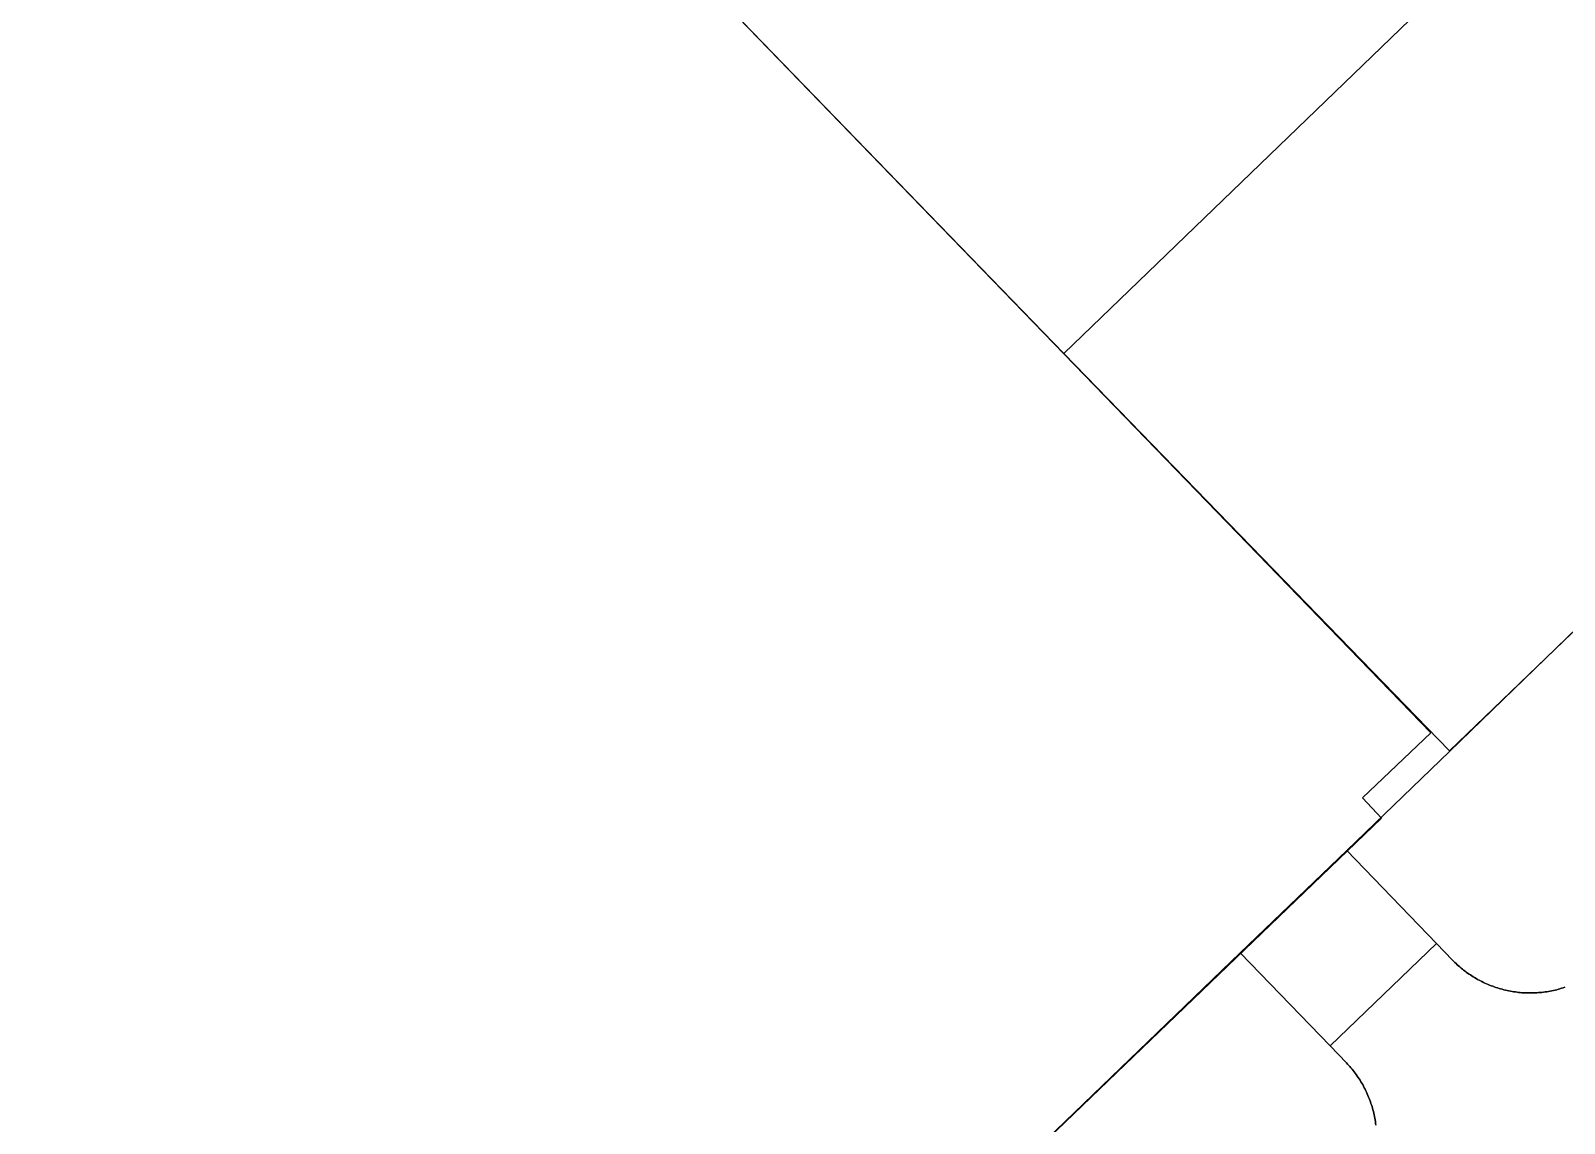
# Model space of a CAD drawing. Header units: metres. Extents: x -127 to 442, y -186 to 462.
# Drawn here: x 24.37 to 45.72, y 56.5 to 71.72 of the extents above; entities that cross this region are included whole.
import ezdxf

# ---------------------------------------------------------------- set-up
doc = ezdxf.new("R2010")
doc.units = ezdxf.units.M

msp = doc.modelspace()

# ---------------------------------------------------------------- linework, layer by layer
at = {"layer": 'building_2', "color": 1}
for points in [[(16.234, 65.406), (15.625, 65.219), (31.148, 49.188), (43.172, 60.75), (42.906, 61.031), (43.859, 61.938), (17.336, 89.344), (4.391, 76.844), (14.625, 66.25), (14.945, 66.875), (16.234, 65.406)], [(33.398, 72.75), (38.75, 67.219), (44.867, 73.125), (39.523, 78.656), (33.398, 72.75)], [(44.117, 61.688), (47.172, 64.625), (47.094, 64.719), (50.156, 67.625), (44.867, 73.125), (38.75, 67.219), (44.117, 61.688)]]:
    msp.add_lwpolyline(points, close=True, dxfattribs=at)
at = {"layer": 'road_0', "color": 8}
for points in [[(50.209, 67.579), (44.117, 61.677), (42.688, 60.3), (43.937, 59.004), (44.161, 58.772), (44.161, 58.772), (44.177, 58.755), (44.194, 58.739), (44.211, 58.723), (44.228, 58.707), (44.245, 58.692), (44.262, 58.676), (44.28, 58.661), (44.298, 58.646), (44.316, 58.632), (44.335, 58.618), (44.353, 58.604), (44.372, 58.59), (44.391, 58.577), (44.41, 58.564), (44.43, 58.551), (44.45, 58.539), (44.469, 58.527), (44.489, 58.515), (44.51, 58.503), (44.53, 58.492), (44.551, 58.481), (44.571, 58.471), (44.592, 58.461), (44.613, 58.451), (44.634, 58.441), (44.656, 58.432), (44.677, 58.423), (44.699, 58.415), (44.721, 58.406), (44.742, 58.398), (44.764, 58.391), (44.786, 58.384), (44.809, 58.377), (44.831, 58.37), (44.853, 58.364), (44.876, 58.358), (44.898, 58.353), (44.921, 58.348), (44.944, 58.343), (44.967, 58.338), (44.99, 58.334), (45.013, 58.331), (45.036, 58.327), (45.059, 58.324), (45.082, 58.322), (45.105, 58.319), (45.128, 58.317), (45.151, 58.316), (45.174, 58.315), (45.198, 58.314), (45.221, 58.313), (45.244, 58.313), (45.267, 58.313), (45.291, 58.314), (45.314, 58.315), (45.337, 58.316), (45.36, 58.318), (45.383, 58.32), (45.406, 58.322), (45.43, 58.325), (45.453, 58.328), (45.476, 58.331), (45.498, 58.335), (45.521, 58.339), (45.544, 58.344), (45.567, 58.349), (45.59, 58.354), (45.612, 58.359), (45.635, 58.365), (45.657, 58.372), (45.679, 58.378), (45.701, 58.385), (45.724, 58.392)], [(45.724, 58.392), (45.701, 58.385), (45.679, 58.378), (45.657, 58.372), (45.635, 58.365), (45.612, 58.359), (45.59, 58.354), (45.567, 58.349), (45.544, 58.344), (45.521, 58.339), (45.498, 58.335), (45.476, 58.331), (45.453, 58.328), (45.43, 58.325), (45.406, 58.322), (45.383, 58.32), (45.36, 58.318), (45.337, 58.316), (45.314, 58.315), (45.291, 58.314), (45.267, 58.313), (45.244, 58.313), (45.221, 58.313), (45.198, 58.314), (45.174, 58.315), (45.151, 58.316), (45.128, 58.317), (45.105, 58.319), (45.082, 58.322), (45.059, 58.324), (45.036, 58.327), (45.013, 58.331), (44.99, 58.334), (44.967, 58.338), (44.944, 58.343), (44.921, 58.348), (44.898, 58.353), (44.876, 58.358), (44.853, 58.364), (44.831, 58.37), (44.809, 58.377), (44.786, 58.384), (44.764, 58.391), (44.742, 58.398), (44.721, 58.406), (44.699, 58.415), (44.677, 58.423), (44.656, 58.432), (44.634, 58.441), (44.613, 58.451), (44.592, 58.461), (44.571, 58.471), (44.551, 58.481), (44.53, 58.492), (44.51, 58.503), (44.489, 58.515), (44.469, 58.527), (44.45, 58.539), (44.43, 58.551), (44.41, 58.564), (44.391, 58.577), (44.372, 58.59), (44.353, 58.604), (44.335, 58.618), (44.316, 58.632), (44.298, 58.646), (44.28, 58.661), (44.262, 58.676), (44.245, 58.692), (44.228, 58.707), (44.211, 58.723), (44.194, 58.739), (44.177, 58.755), (44.161, 58.772), (44.161, 58.772), (43.937, 59.004), (42.456, 57.577), (42.684, 57.34), (42.684, 57.34), (42.7, 57.323), (42.716, 57.305), (42.732, 57.287), (42.748, 57.269), (42.763, 57.251), (42.778, 57.233), (42.793, 57.214), (42.807, 57.195), (42.821, 57.176), (42.835, 57.156), (42.848, 57.137), (42.861, 57.117), (42.874, 57.097), (42.887, 57.077), (42.899, 57.056), (42.911, 57.036), (42.922, 57.015), (42.933, 56.994), (42.944, 56.973), (42.955, 56.951), (42.965, 56.93), (42.975, 56.908), (42.984, 56.886), (42.993, 56.864), (43.002, 56.842), (43.011, 56.82), (43.019, 56.798), (43.026, 56.775), (43.034, 56.753), (43.041, 56.73), (43.047, 56.707), (43.054, 56.684), (43.06, 56.661), (43.065, 56.638), (43.07, 56.615), (43.075, 56.591), (43.08, 56.568), (43.084, 56.545), (43.087, 56.521), (43.091, 56.498), (43.094, 56.474)], [(43.094, 56.474), (43.091, 56.498), (43.087, 56.521), (43.084, 56.545), (43.08, 56.568), (43.075, 56.591), (43.07, 56.615), (43.065, 56.638), (43.06, 56.661), (43.054, 56.684), (43.047, 56.707), (43.041, 56.73), (43.034, 56.753), (43.026, 56.775), (43.019, 56.798), (43.011, 56.82), (43.002, 56.842), (42.993, 56.864), (42.984, 56.886), (42.975, 56.908), (42.965, 56.93), (42.955, 56.951), (42.944, 56.973), (42.933, 56.994), (42.922, 57.015), (42.911, 57.036), (42.899, 57.056), (42.887, 57.077), (42.874, 57.097), (42.861, 57.117), (42.848, 57.137), (42.835, 57.156), (42.821, 57.176), (42.807, 57.195), (42.793, 57.214), (42.778, 57.233), (42.763, 57.251), (42.748, 57.269), (42.732, 57.287), (42.716, 57.305), (42.7, 57.323), (42.684, 57.34), (42.684, 57.34), (42.456, 57.577), (42.456, 57.577), (41.207, 58.873), (38.382, 56.151)]]:
    msp.add_lwpolyline(points, dxfattribs=at)
msp.add_lwpolyline([(43.937, 59.004), (42.688, 60.3), (41.207, 58.873), (42.456, 57.577), (43.937, 59.004)], close=True, dxfattribs=at)

doc.saveas('drawing.dxf')
